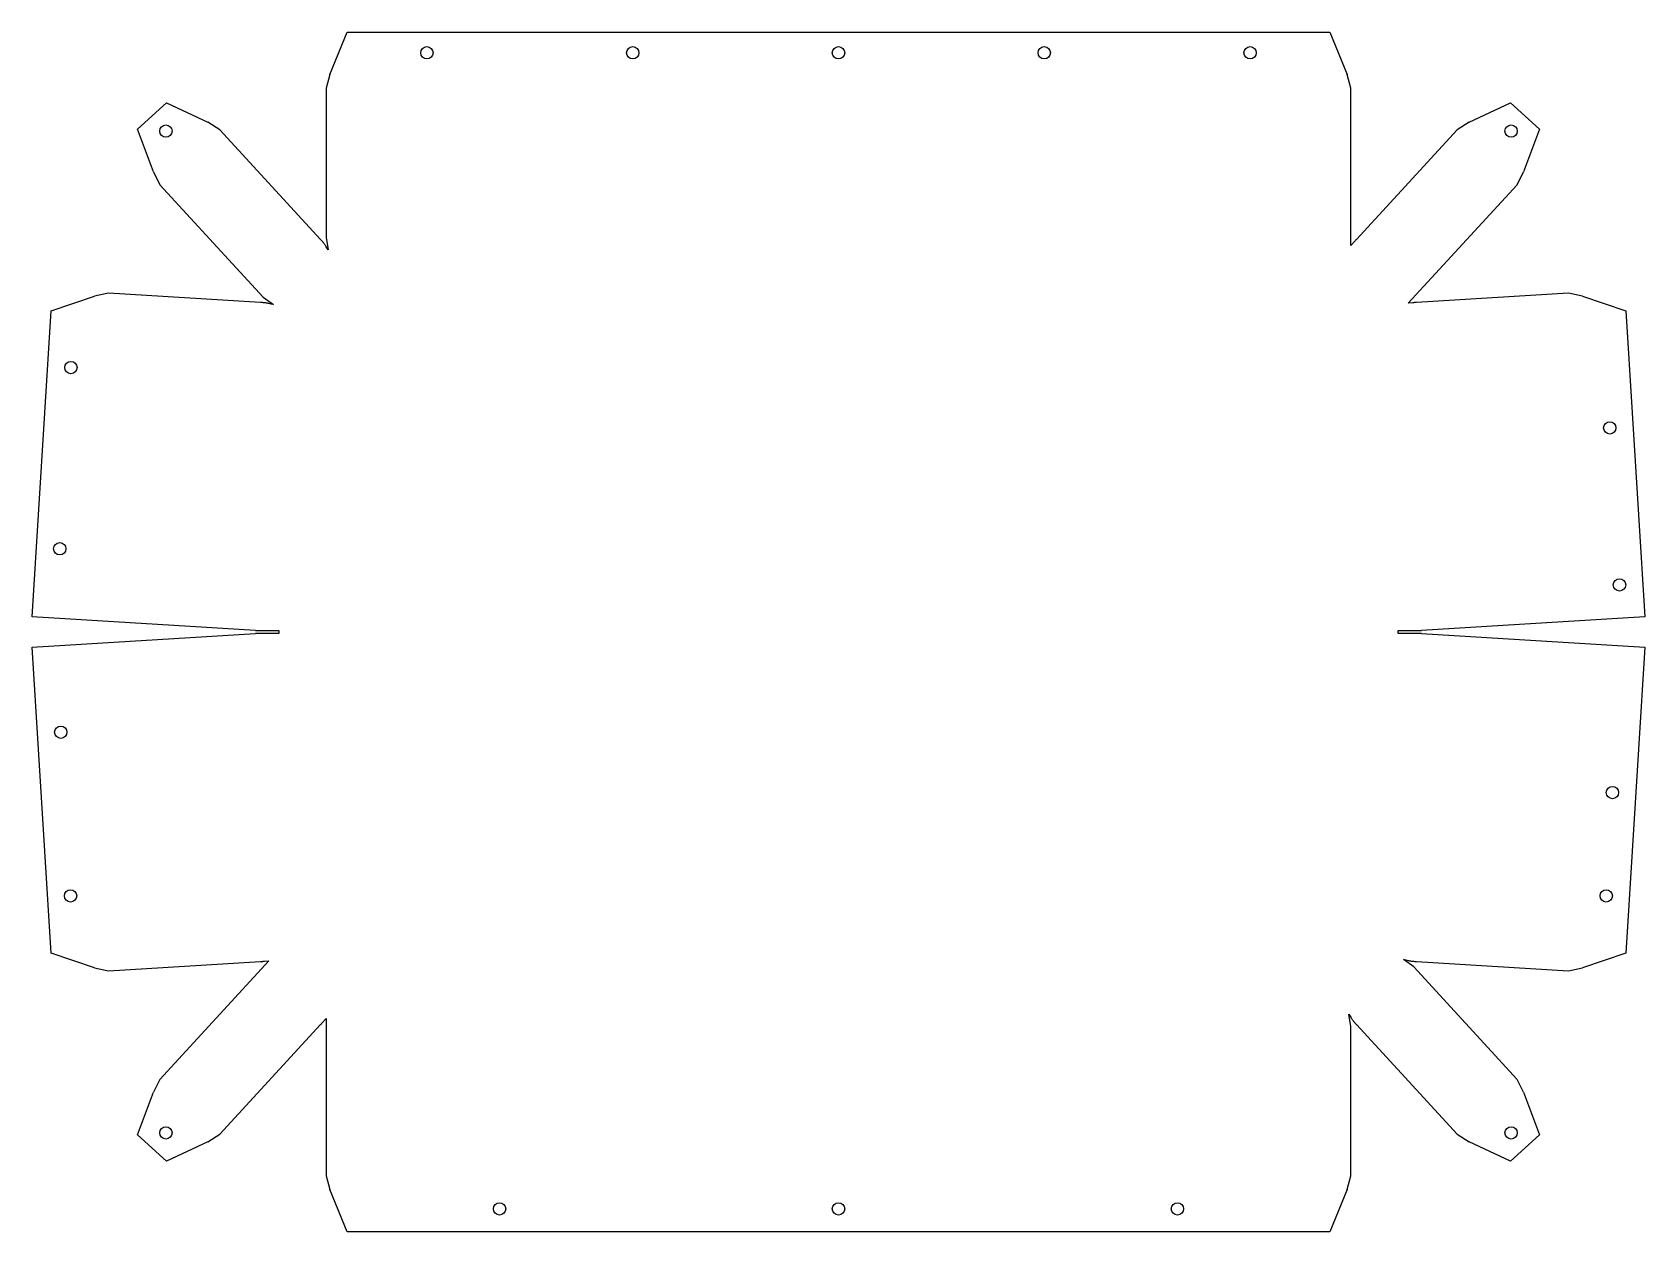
# Model space of a CAD drawing. Header units: millimetres. Extents: x -333 to 333, y -253 to 243.
import ezdxf

# ---------------------------------------------------------------- set-up
doc = ezdxf.new("R2010")
doc.units = ezdxf.units.MM

msp = doc.modelspace()

# ---------------------------------------------------------------- linework, layer by layer
at = {"color": 7, "linetype": 'Continuous', "lineweight": 25}
for p, q in [((-210.07, 225.44), (-202.88, 242.86)), ((-202.88, 242.86), (202.88, 242.86)), ((202.88, 242.86), (210.07, 225.44)), ((-210.07, 225.44), (-211.61, 219.72)), ((211.61, 219.72), (210.07, 225.44)), ((-289.47, 202.84), (-277.59, 213.74)), ((-277.59, 213.74), (-260.52, 205.77)), ((-211.61, 219.72), (-211.61, 158.12)), ((211.61, 154.75), (211.61, 219.72)), ((260.52, 205.77), (277.59, 213.74)), ((277.59, 213.74), (289.47, 202.84)), ((-282.98, 185.15), (-289.47, 202.84)), ((-255.52, 202.59), (-260.52, 205.77)), ((-213.89, 157.24), (-255.52, 202.59)), ((255.52, 202.59), (213.89, 157.24)), ((260.52, 205.77), (255.52, 202.59)), ((289.47, 202.84), (282.98, 185.15)), ((-282.98, 185.15), (-280.25, 179.89)), ((-280.25, 179.89), (-237.63, 133.46)), ((235.35, 130.98), (280.25, 179.89)), ((280.25, 179.89), (282.98, 185.15)), ((-213.83, 157.17), (-213.89, 157.24)), ((-211.61, 158.12), (-210.76, 152.92)), ((213.37, 156.68), (211.61, 154.75)), ((213.89, 157.24), (213.83, 157.17)), ((-325.17, 127.79), (-307.35, 133.89)), ((-301.54, 135.07), (-307.35, 133.89)), ((-238.72, 131.18), (-301.54, 135.07)), ((-237.63, 133.46), (-233.3, 130.33)), ((301.54, 135.07), (238.72, 131.18)), ((307.35, 133.89), (301.54, 135.07)), ((307.35, 133.89), (325.17, 127.79)), ((-333, 1.4), (-325.17, 127.79)), ((-238.56, 131.18), (-238.72, 131.18)), ((237.07, 131.09), (235.35, 130.98)), ((238.72, 131.18), (238.56, 131.18)), ((325.17, 127.79), (333, 1.4)), ((-240.79, -4.31), (-333, 1.4)), ((333, 1.4), (240.79, -4.31)), ((-333, -11.2), (-240.82, -5.49)), ((-231.2, -5.49), (-240.82, -5.49)), ((-240.79, -4.31), (-231.2, -4.31)), ((-231.2, -4.31), (-231.2, -5.49)), ((231.2, -4.31), (240.79, -4.31)), ((231.2, -5.49), (231.2, -4.31)), ((240.82, -5.49), (231.2, -5.49)), ((240.82, -5.49), (333, -11.2)), ((-325.17, -137.59), (-333, -11.2)), ((333, -11.2), (325.17, -137.59)), ((-307.35, -143.68), (-325.17, -137.59)), ((325.17, -137.59), (307.35, -143.68)), ((-307.35, -143.68), (-301.54, -144.87)), ((-301.54, -144.87), (-238.72, -140.98)), ((-235.35, -140.77), (-280.25, -189.69)), ((-238.72, -140.98), (-238.56, -140.98)), ((-237.07, -140.88), (-235.35, -140.77)), ((237.63, -143.25), (233.3, -140.13)), ((280.25, -189.69), (237.63, -143.25)), ((238.56, -140.98), (238.72, -140.98)), ((238.72, -140.98), (301.54, -144.87)), ((301.54, -144.87), (307.35, -143.68)), ((-213.37, -166.47), (-211.61, -164.55)), ((-211.61, -164.55), (-211.61, -229.52)), ((211.61, -167.92), (210.76, -162.71)), ((-255.52, -212.39), (-213.89, -167.03)), ((-213.89, -167.03), (-213.83, -166.97)), ((211.61, -229.52), (211.61, -167.92)), ((213.83, -166.97), (213.89, -167.03)), ((213.89, -167.03), (255.52, -212.39)), ((-280.25, -189.69), (-282.98, -194.94)), ((282.98, -194.94), (280.25, -189.69)), ((-289.47, -212.63), (-282.98, -194.94)), ((282.98, -194.94), (289.47, -212.63)), ((-277.59, -223.53), (-289.47, -212.63)), ((-260.52, -215.56), (-255.52, -212.39)), ((255.52, -212.39), (260.52, -215.56)), ((289.47, -212.63), (277.59, -223.53)), ((-260.52, -215.56), (-277.59, -223.53)), ((277.59, -223.53), (260.52, -215.56)), ((-211.61, -229.52), (-210.07, -235.24)), ((210.07, -235.24), (211.61, -229.52)), ((-202.88, -252.65), (-210.07, -235.24)), ((210.07, -235.24), (202.88, -252.65)), ((202.88, -252.65), (-202.88, -252.65))]:
    msp.add_line(p, q, dxfattribs=at)
for centre in [(-170, 234.38), (-85, 234.38), (0, 234.38), (85, 234.38), (170, 234.38), (-277.79, 202.04), (277.79, 202.04), (-317.01, 104.36), (318.56, 79.41), (-321.65, 29.51), (322.57, 14.54), (-321.21, -46.29), (319.67, -71.24), (-317.17, -113.92), (317.1, -113.91), (-277.79, -211.83), (277.79, -211.83), (-140, -243.2), (0, -243.2), (140, -243.2)]:
    msp.add_circle(centre, 2.55, dxfattribs=at)
for points, knots in [([(-210.76, 152.92), (-210.95, 153.22), (-211.28, 153.78), (-211.75, 154.52), (-212.16, 155.14), (-212.56, 155.68), (-212.96, 156.2), (-213.38, 156.7), (-213.68, 157.02), (-213.83, 157.17)], [0, 0, 0, 0, 0.203651, 0.370307, 0.500027, 0.62779, 0.753583, 0.877588, 1, 1, 1, 1]), ([(-233.3, 130.33), (-233.65, 130.42), (-234.29, 130.58), (-235.16, 130.77), (-235.9, 130.92), (-236.58, 131.03), (-237.25, 131.11), (-237.91, 131.16), (-238.34, 131.18), (-238.56, 131.18)], [0, 0, 0, 0, 0.202944, 0.369597, 0.500021, 0.629564, 0.75594, 0.879348, 1, 1, 1, 1]), ([(238.56, 131.18), (238.43, 131.18), (238.19, 131.17), (237.82, 131.15), (237.44, 131.13), (237.19, 131.1), (237.07, 131.09)], [0, 0, 0, 0, 0.2451043, 0.493374, 0.7449582, 1, 1, 1, 1]), ([(-238.56, -140.98), (-238.43, -140.97), (-238.19, -140.97), (-237.82, -140.95), (-237.44, -140.92), (-237.19, -140.89), (-237.07, -140.88)], [0, 0, 0, 0, 0.245104, 0.493374, 0.744958, 1, 1, 1, 1]), ([(233.3, -140.13), (233.65, -140.21), (234.29, -140.37), (235.16, -140.57), (235.9, -140.72), (236.58, -140.82), (237.25, -140.9), (237.91, -140.96), (238.34, -140.97), (238.56, -140.98)], [0, 0, 0, 0, 0.2029441, 0.3695965, 0.5000209, 0.6295638, 0.7559399, 0.8793475, 1, 1, 1, 1]), ([(-213.83, -166.97), (-213.75, -166.89), (-213.59, -166.72), (-213.45, -166.56), (-213.37, -166.47)], [0, 0, 0, 0, 0.497783, 1, 1, 1, 1]), ([(210.76, -162.71), (210.95, -163.02), (211.28, -163.57), (211.75, -164.31), (212.16, -164.93), (212.56, -165.47), (212.96, -166), (213.38, -166.5), (213.68, -166.81), (213.83, -166.97)], [0, 0, 0, 0, 0.2036508, 0.3703067, 0.5000265, 0.6277903, 0.7535827, 0.8775884, 1, 1, 1, 1])]:
    msp.add_open_spline(points, degree=3, knots=knots, dxfattribs=at)
msp.add_open_spline([(213.83, 157.17), (213.67, 157.01), (213.52, 156.85), (213.37, 156.68)], degree=3, dxfattribs=at)

doc.saveas('drawing.dxf')
